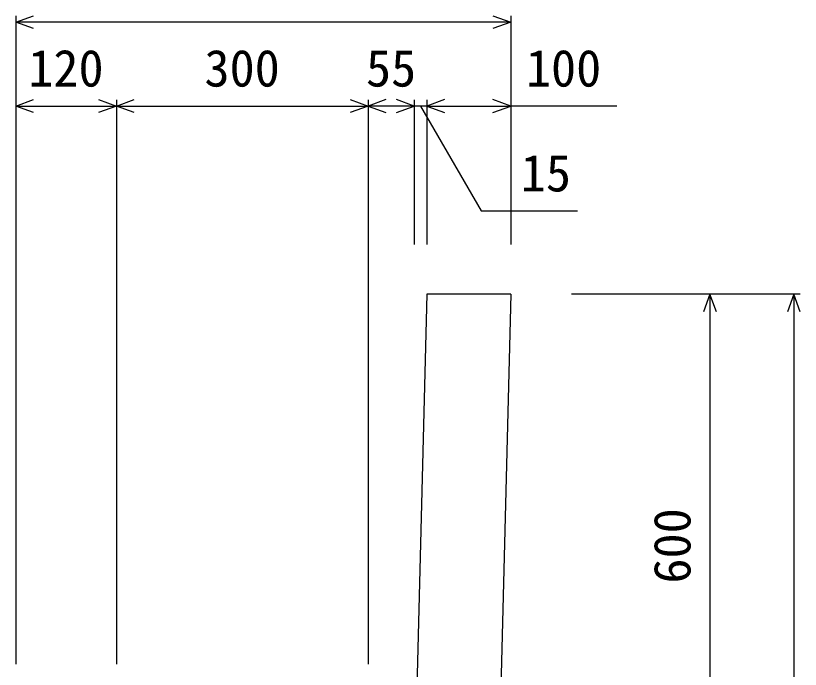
# Model space of a CAD drawing. Units: millimetres, scale not verified. Extents: x -16800 to 16800, y -5940 to 5940.
# Drawn here: x 7703 to 8638, y 378 to 1157 of the extents above; entities that cross this region are included whole.
import ezdxf
from ezdxf.enums import TextEntityAlignment as Align

# ---------------------------------------------------------------- set-up
doc = ezdxf.new("R2010")
doc.units = ezdxf.units.MM
doc.header["$LTSCALE"] = 20
doc.layers.add('0-0_DIM', color=7, linetype='Continuous', lineweight=25)
doc.layers.add('0-5_OUTLINE', color=3, linetype='Continuous', lineweight=25)
doc.styles.add('ＭＳ ゴシック', font='')
doc.styles.get('ＭＳ ゴシック').set_extended_font_data('MS Gothic')

msp = doc.modelspace()

# ---------------------------------------------------------------- linework, layer by layer
at = {"layer": '0-0_DIM'}
for p, q in [((7702.6, 1156.99), (7702.6, 384.49)), ((8292.6, 1156.99), (8292.6, 884.49)), ((8292.6, 1149.49), (7702.6, 1149.49)), ((7822.6, 1056.99), (7822.6, 384.49)), ((8122.6, 1056.99), (8122.6, 384.49)), ((8177.6, 1056.99), (8177.6, 884.49)), ((8192.6, 1056.99), (8192.6, 884.49)), ((7702.6, 1049.49), (7822.6, 1049.49)), ((7822.6, 1049.49), (8122.6, 1049.49)), ((8192.6, 1049.49), (8292.6, 1049.49)), ((8418.97, 1049.49), (8292.6, 1049.49)), ((8637.6, 825.37), (8365.1, 825.37)), ((8530.1, 825.37), (8530.1, 225.37)), ((8630.1, 825.37), (8630.1, -194.63))]:
    msp.add_line(p, q, dxfattribs=at)
for points in [[(7723.75, 1141.79), (7702.6, 1149.49), (7723.75, 1157.18)], [(8271.46, 1157.18), (8292.6, 1149.49), (8271.46, 1141.79)], [(7723.75, 1041.79), (7702.6, 1049.49), (7723.75, 1057.18)], [(7801.46, 1057.18), (7822.6, 1049.49), (7801.46, 1041.79)], [(7843.75, 1041.79), (7822.6, 1049.49), (7843.75, 1057.18)], [(8101.46, 1057.18), (8122.6, 1049.49), (8101.46, 1041.79)], [(8143.75, 1057.18), (8122.6, 1049.49), (8143.75, 1041.79)], [(8156.46, 1041.79), (8177.6, 1049.49), (8156.46, 1057.18)], [(8213.75, 1057.18), (8192.6, 1049.49), (8213.75, 1041.79)], [(8271.46, 1041.79), (8292.6, 1049.49), (8271.46, 1057.18)], [(8192.6, 1049.49), (8177.6, 1049.49), (8122.6, 1049.49)], [(8185.1, 1049.49), (8257.28, 924.48), (8372.19, 924.48)], [(8537.8, 804.22), (8530.1, 825.37), (8522.41, 804.22)], [(8637.8, 804.22), (8630.1, 825.37), (8622.41, 804.22)]]:
    msp.add_lwpolyline(points, dxfattribs=at)
at = {"layer": '0-5_OUTLINE'}
for p, q in [((8192.6, 825.37), (8177.6, 225.37)), ((8292.6, 825.37), (8192.6, 825.37)), ((8292.6, 825.37), (8267.1, -194.63))]:
    msp.add_line(p, q, dxfattribs=at)

# ---------------------------------------------------------------- texts
at = {"layer": '0-0_DIM', "style": 'ＭＳ ゴシック'}
for s, p in [('120', (7717.6, 1059.49)), ('300', (7927.6, 1059.49)), ('55', (8120.1, 1059.49)), ('100', (8310.76, 1059.49)), ('15', (8304.61, 934.48))]:
    msp.add_text(s, height=43.99, dxfattribs=at).set_placement(p, align=Align.BOTTOM_LEFT)
msp.add_text('600', height=43.99, rotation=90, dxfattribs=at).set_placement((8520.1, 480.37), align=Align.BOTTOM_LEFT)

doc.saveas('drawing.dxf')
